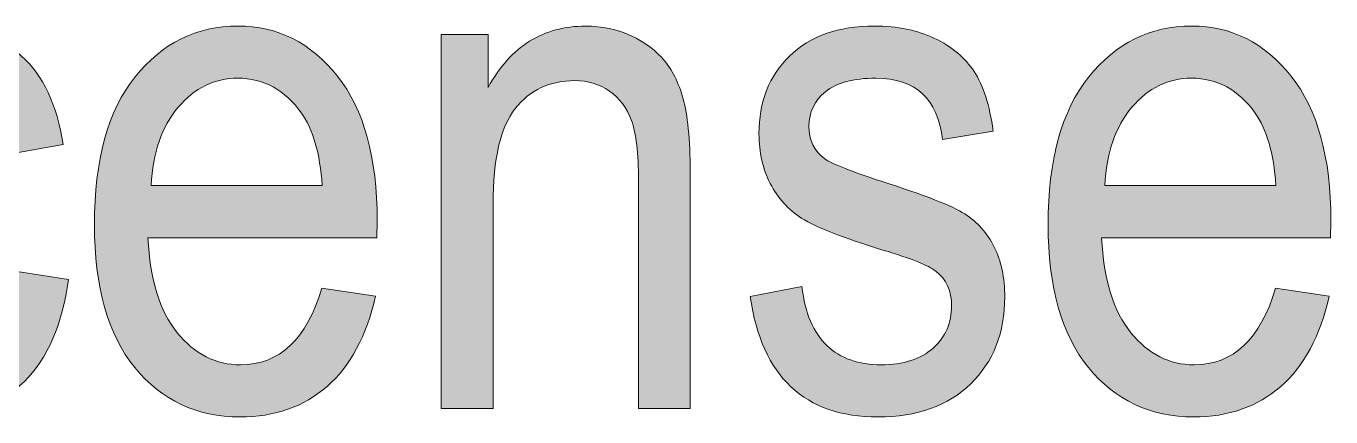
# Model space of a CAD drawing. Header units: inches. Extents: x 19 to 517, y 28 to 779.
# Drawn here: x 277.23 to 309.79, y 75.06 to 84.82 of the extents above; entities that cross this region are included whole.
import ezdxf

# ---------------------------------------------------------------- set-up
doc = ezdxf.new("R2010")
doc.units = ezdxf.units.IN
doc.header["$MEASUREMENT"] = 0
doc.layers.add('Layer 1', color=7, linetype='Continuous')

# ---------------------------------------------------------------- blocks, each defined once
blk = doc.blocks.new('block 583')
at = {"layer": 'Layer 1', "lineweight": 0}
blk.add_open_spline([(277.006, 78.694), (277.006, 78.694), (278.28, 78.492), (278.28, 78.492), (278.133, 77.379), (277.766, 76.529), (277.176, 75.943), (276.589, 75.357), (275.881, 75.064), (275.054, 75.064), (274.052, 75.064), (273.227, 75.476), (272.581, 76.299), (271.932, 77.122), (271.609, 78.34), (271.609, 79.951), (271.609, 81.574), (271.935, 82.791), (272.589, 83.604), (273.242, 84.414), (274.082, 84.82), (275.107, 84.82), (275.898, 84.82), (276.564, 84.574), (277.106, 84.082), (277.648, 83.59), (277.996, 82.852), (278.148, 81.867), (278.148, 81.867), (276.891, 81.639), (276.891, 81.639), (276.768, 82.269), (276.554, 82.739), (276.25, 83.052), (275.945, 83.363), (275.579, 83.52), (275.151, 83.52), (274.512, 83.52), (273.983, 83.236), (273.565, 82.672), (273.145, 82.105), (272.936, 81.208), (272.936, 79.978), (272.936, 78.706), (273.136, 77.786), (273.538, 77.218), (273.939, 76.649), (274.454, 76.365), (275.081, 76.365), (275.573, 76.365), (275.993, 76.555), (276.342, 76.932), (276.69, 77.311), (276.912, 77.897), (277.006, 78.694)], degree=3, knots=[0, 0, 0, 0, 1, 1, 1, 2, 2, 2, 3, 3, 3, 4, 4, 4, 5, 5, 5, 6, 6, 6, 7, 7, 7, 8, 8, 8, 9, 9, 9, 10, 10, 10, 11, 11, 11, 12, 12, 12, 13, 13, 13, 14, 14, 14, 15, 15, 15, 16, 16, 16, 17, 17, 17, 18, 18, 18, 18], dxfattribs=at)
blk = doc.blocks.new('block 584')
at = {"layer": 'Layer 1', "true_color": 0x231f20}
h = blk.add_hatch(color=250, dxfattribs=at)
h.dxf.hatch_style = 2
edge = h.paths.add_edge_path()
edge.add_spline(control_points=[(277.006, 78.694), (277.006, 78.694), (278.28, 78.492), (278.28, 78.492), (278.133, 77.379), (277.766, 76.529), (277.176, 75.943), (276.589, 75.357), (275.881, 75.064), (275.054, 75.064), (274.052, 75.064), (273.227, 75.476), (272.581, 76.299), (271.932, 77.122), (271.609, 78.34), (271.609, 79.951), (271.609, 81.574), (271.935, 82.791), (272.589, 83.604), (273.242, 84.414), (274.082, 84.82), (275.107, 84.82), (275.898, 84.82), (276.564, 84.574), (277.106, 84.082), (277.648, 83.59), (277.996, 82.852), (278.148, 81.867), (278.148, 81.867), (276.891, 81.639), (276.891, 81.639), (276.768, 82.269), (276.554, 82.739), (276.25, 83.052), (275.945, 83.363), (275.579, 83.52), (275.151, 83.52), (274.512, 83.52), (273.983, 83.236), (273.565, 82.672), (273.145, 82.105), (272.936, 81.208), (272.936, 79.978), (272.936, 78.706), (273.136, 77.786), (273.538, 77.218), (273.939, 76.649), (274.454, 76.365), (275.081, 76.365), (275.573, 76.365), (275.993, 76.555), (276.342, 76.932), (276.69, 77.311), (276.912, 77.897), (277.006, 78.694)], knot_values=[0, 0, 0, 0, 1, 1, 1, 2, 2, 2, 3, 3, 3, 4, 4, 4, 5, 5, 5, 6, 6, 6, 7, 7, 7, 8, 8, 8, 9, 9, 9, 10, 10, 10, 11, 11, 11, 12, 12, 12, 13, 13, 13, 14, 14, 14, 15, 15, 15, 16, 16, 16, 17, 17, 17, 18, 18, 18, 18], degree=3, periodic=1)
at = {"layer": 'Layer 1', "lineweight": 0}
blk.add_open_spline([(277.006, 78.694), (277.006, 78.694), (278.28, 78.492), (278.28, 78.492), (278.133, 77.379), (277.766, 76.529), (277.176, 75.943), (276.589, 75.357), (275.881, 75.064), (275.054, 75.064), (274.052, 75.064), (273.227, 75.476), (272.581, 76.299), (271.932, 77.122), (271.609, 78.34), (271.609, 79.951), (271.609, 81.574), (271.935, 82.791), (272.589, 83.604), (273.242, 84.414), (274.082, 84.82), (275.107, 84.82), (275.898, 84.82), (276.564, 84.574), (277.106, 84.082), (277.648, 83.59), (277.996, 82.852), (278.148, 81.867), (278.148, 81.867), (276.891, 81.639), (276.891, 81.639), (276.768, 82.269), (276.554, 82.739), (276.25, 83.052), (275.945, 83.363), (275.579, 83.52), (275.151, 83.52), (274.512, 83.52), (273.983, 83.236), (273.565, 82.672), (273.145, 82.105), (272.936, 81.208), (272.936, 79.978), (272.936, 78.706), (273.136, 77.786), (273.538, 77.218), (273.939, 76.649), (274.454, 76.365), (275.081, 76.365), (275.573, 76.365), (275.993, 76.555), (276.342, 76.932), (276.69, 77.311), (276.912, 77.897), (277.006, 78.694)], degree=3, knots=[0, 0, 0, 0, 1, 1, 1, 2, 2, 2, 3, 3, 3, 4, 4, 4, 5, 5, 5, 6, 6, 6, 7, 7, 7, 8, 8, 8, 9, 9, 9, 10, 10, 10, 11, 11, 11, 12, 12, 12, 13, 13, 13, 14, 14, 14, 15, 15, 15, 16, 16, 16, 17, 17, 17, 18, 18, 18, 18], dxfattribs=at)
blk = doc.blocks.new('block 585')
at = {"layer": 'Layer 1', "lineweight": 0}
blk.add_open_spline([(284.608, 78.281), (284.608, 78.281), (285.944, 78.079), (285.944, 78.079), (285.721, 77.083), (285.318, 76.331), (284.735, 75.824), (284.152, 75.317), (283.43, 75.064), (282.569, 75.064), (281.485, 75.064), (280.607, 75.476), (279.936, 76.299), (279.265, 77.122), (278.93, 78.311), (278.93, 79.863), (278.93, 81.475), (279.268, 82.703), (279.946, 83.551), (280.622, 84.396), (281.479, 84.82), (282.516, 84.82), (283.506, 84.82), (284.333, 84.404), (284.995, 83.572), (285.657, 82.74), (285.988, 81.536), (285.988, 79.96), (285.988, 79.96), (285.979, 79.538), (285.979, 79.538), (285.979, 79.538), (280.266, 79.538), (280.266, 79.538), (280.319, 78.489), (280.562, 77.698), (280.996, 77.165), (281.429, 76.632), (281.957, 76.365), (282.578, 76.365), (283.55, 76.365), (284.227, 77.004), (284.608, 78.281)], degree=3, knots=[0, 0, 0, 0, 1, 1, 1, 2, 2, 2, 3, 3, 3, 4, 4, 4, 5, 5, 5, 6, 6, 6, 7, 7, 7, 8, 8, 8, 9, 9, 9, 10, 10, 10, 11, 11, 11, 12, 12, 12, 13, 13, 13, 14, 14, 14, 14], dxfattribs=at)
blk = doc.blocks.new('block 586')
at = {"layer": 'Layer 1', "lineweight": 0}
blk.add_open_spline([(280.345, 80.839), (280.345, 80.839), (284.617, 80.839), (284.617, 80.839), (284.558, 81.647), (284.385, 82.251), (284.098, 82.649), (283.682, 83.229), (283.152, 83.52), (282.507, 83.52), (281.927, 83.52), (281.432, 83.277), (281.022, 82.795), (280.612, 82.311), (280.386, 81.659), (280.345, 80.839)], degree=3, knots=[0, 0, 0, 0, 1, 1, 1, 2, 2, 2, 3, 3, 3, 4, 4, 4, 5, 5, 5, 5], dxfattribs=at)
blk = doc.blocks.new('block 587')
at = {"layer": 'Layer 1', "true_color": 0x231f20}
h = blk.add_hatch(color=250, dxfattribs=at)
h.dxf.hatch_style = 2
edge = h.paths.add_edge_path()
edge.add_spline(control_points=[(284.608, 78.281), (284.608, 78.281), (285.944, 78.079), (285.944, 78.079), (285.721, 77.083), (285.318, 76.331), (284.735, 75.824), (284.152, 75.317), (283.43, 75.064), (282.569, 75.064), (281.485, 75.064), (280.607, 75.476), (279.936, 76.299), (279.265, 77.122), (278.93, 78.311), (278.93, 79.863), (278.93, 81.475), (279.268, 82.703), (279.946, 83.551), (280.622, 84.396), (281.479, 84.82), (282.516, 84.82), (283.506, 84.82), (284.333, 84.404), (284.995, 83.572), (285.657, 82.74), (285.988, 81.536), (285.988, 79.96), (285.988, 79.96), (285.979, 79.538), (285.979, 79.538), (285.979, 79.538), (280.266, 79.538), (280.266, 79.538), (280.319, 78.489), (280.562, 77.698), (280.996, 77.165), (281.429, 76.632), (281.957, 76.365), (282.578, 76.365), (283.55, 76.365), (284.227, 77.004), (284.608, 78.281)], knot_values=[0, 0, 0, 0, 1, 1, 1, 2, 2, 2, 3, 3, 3, 4, 4, 4, 5, 5, 5, 6, 6, 6, 7, 7, 7, 8, 8, 8, 9, 9, 9, 10, 10, 10, 11, 11, 11, 12, 12, 12, 13, 13, 13, 14, 14, 14, 14], degree=3, periodic=1)
edge = h.paths.add_edge_path()
edge.add_spline(control_points=[(280.345, 80.839), (280.345, 80.839), (284.617, 80.839), (284.617, 80.839), (284.558, 81.647), (284.385, 82.251), (284.098, 82.649), (283.682, 83.229), (283.152, 83.52), (282.507, 83.52), (281.927, 83.52), (281.432, 83.277), (281.022, 82.795), (280.612, 82.311), (280.386, 81.659), (280.345, 80.839)], knot_values=[0, 0, 0, 0, 1, 1, 1, 2, 2, 2, 3, 3, 3, 4, 4, 4, 5, 5, 5, 5], degree=3, periodic=1)
at = {"layer": 'Layer 1', "lineweight": 0}
for points, knots in [([(284.608, 78.281), (284.608, 78.281), (285.944, 78.079), (285.944, 78.079), (285.721, 77.083), (285.318, 76.331), (284.735, 75.824), (284.152, 75.317), (283.43, 75.064), (282.569, 75.064), (281.485, 75.064), (280.607, 75.476), (279.936, 76.299), (279.265, 77.122), (278.93, 78.311), (278.93, 79.863), (278.93, 81.475), (279.268, 82.703), (279.946, 83.551), (280.622, 84.396), (281.479, 84.82), (282.516, 84.82), (283.506, 84.82), (284.333, 84.404), (284.995, 83.572), (285.657, 82.74), (285.988, 81.536), (285.988, 79.96), (285.988, 79.96), (285.979, 79.538), (285.979, 79.538), (285.979, 79.538), (280.266, 79.538), (280.266, 79.538), (280.319, 78.489), (280.562, 77.698), (280.996, 77.165), (281.429, 76.632), (281.957, 76.365), (282.578, 76.365), (283.55, 76.365), (284.227, 77.004), (284.608, 78.281)], [0, 0, 0, 0, 1, 1, 1, 2, 2, 2, 3, 3, 3, 4, 4, 4, 5, 5, 5, 6, 6, 6, 7, 7, 7, 8, 8, 8, 9, 9, 9, 10, 10, 10, 11, 11, 11, 12, 12, 12, 13, 13, 13, 14, 14, 14, 14]), ([(280.345, 80.839), (280.345, 80.839), (284.617, 80.839), (284.617, 80.839), (284.558, 81.647), (284.385, 82.251), (284.098, 82.649), (283.682, 83.229), (283.152, 83.52), (282.507, 83.52), (281.927, 83.52), (281.432, 83.277), (281.022, 82.795), (280.612, 82.311), (280.386, 81.659), (280.345, 80.839)], [0, 0, 0, 0, 1, 1, 1, 2, 2, 2, 3, 3, 3, 4, 4, 4, 5, 5, 5, 5])]:
    blk.add_open_spline(points, degree=3, knots=knots, dxfattribs=at)
blk = doc.blocks.new('block 588')
at = {"layer": 'Layer 1', "lineweight": 0}
blk.add_open_spline([(287.588, 75.275), (287.588, 75.275), (287.588, 84.609), (287.588, 84.609), (287.588, 84.609), (288.756, 84.609), (288.756, 84.609), (288.756, 84.609), (288.756, 83.291), (288.756, 83.291), (289.037, 83.804), (289.381, 84.187), (289.788, 84.44), (290.194, 84.693), (290.66, 84.82), (291.187, 84.82), (291.596, 84.82), (291.975, 84.739), (292.323, 84.578), (292.671, 84.417), (292.952, 84.206), (293.166, 83.945), (293.379, 83.685), (293.538, 83.347), (293.643, 82.931), (293.749, 82.515), (293.801, 81.876), (293.801, 81.015), (293.801, 81.015), (293.801, 75.275), (293.801, 75.275), (293.801, 75.275), (292.509, 75.275), (292.509, 75.275), (292.509, 75.275), (292.509, 80.959), (292.509, 80.959), (292.509, 81.646), (292.451, 82.147), (292.334, 82.464), (292.216, 82.78), (292.033, 83.025), (291.784, 83.198), (291.535, 83.371), (291.247, 83.458), (290.919, 83.458), (290.298, 83.458), (289.802, 83.227), (289.433, 82.763), (289.064, 82.3), (288.88, 81.505), (288.88, 80.379), (288.88, 80.379), (288.88, 75.275), (288.88, 75.275), (288.88, 75.275), (287.588, 75.275), (287.588, 75.275)], degree=3, knots=[0, 0, 0, 0, 1, 1, 1, 2, 2, 2, 3, 3, 3, 4, 4, 4, 5, 5, 5, 6, 6, 6, 7, 7, 7, 8, 8, 8, 9, 9, 9, 10, 10, 10, 11, 11, 11, 12, 12, 12, 13, 13, 13, 14, 14, 14, 15, 15, 15, 16, 16, 16, 17, 17, 17, 18, 18, 18, 19, 19, 19, 19], dxfattribs=at)
blk = doc.blocks.new('block 589')
at = {"layer": 'Layer 1', "true_color": 0x231f20}
h = blk.add_hatch(color=250, dxfattribs=at)
h.dxf.hatch_style = 2
edge = h.paths.add_edge_path()
edge.add_spline(control_points=[(287.588, 75.275), (287.588, 75.275), (287.588, 84.609), (287.588, 84.609), (287.588, 84.609), (288.756, 84.609), (288.756, 84.609), (288.756, 84.609), (288.756, 83.291), (288.756, 83.291), (289.037, 83.804), (289.381, 84.187), (289.788, 84.44), (290.194, 84.693), (290.66, 84.82), (291.187, 84.82), (291.596, 84.82), (291.975, 84.739), (292.323, 84.578), (292.671, 84.417), (292.952, 84.206), (293.166, 83.945), (293.379, 83.685), (293.538, 83.347), (293.643, 82.931), (293.749, 82.515), (293.801, 81.876), (293.801, 81.015), (293.801, 81.015), (293.801, 75.275), (293.801, 75.275), (293.801, 75.275), (292.509, 75.275), (292.509, 75.275), (292.509, 75.275), (292.509, 80.959), (292.509, 80.959), (292.509, 81.646), (292.451, 82.147), (292.334, 82.464), (292.216, 82.78), (292.033, 83.025), (291.784, 83.198), (291.535, 83.371), (291.247, 83.458), (290.919, 83.458), (290.298, 83.458), (289.802, 83.227), (289.433, 82.763), (289.064, 82.3), (288.88, 81.505), (288.88, 80.379), (288.88, 80.379), (288.88, 75.275), (288.88, 75.275), (288.88, 75.275), (287.588, 75.275), (287.588, 75.275)], knot_values=[0, 0, 0, 0, 1, 1, 1, 2, 2, 2, 3, 3, 3, 4, 4, 4, 5, 5, 5, 6, 6, 6, 7, 7, 7, 8, 8, 8, 9, 9, 9, 10, 10, 10, 11, 11, 11, 12, 12, 12, 13, 13, 13, 14, 14, 14, 15, 15, 15, 16, 16, 16, 17, 17, 17, 18, 18, 18, 19, 19, 19, 19], degree=3, periodic=1)
at = {"layer": 'Layer 1', "lineweight": 0}
blk.add_open_spline([(287.588, 75.275), (287.588, 75.275), (287.588, 84.609), (287.588, 84.609), (287.588, 84.609), (288.756, 84.609), (288.756, 84.609), (288.756, 84.609), (288.756, 83.291), (288.756, 83.291), (289.037, 83.804), (289.381, 84.187), (289.788, 84.44), (290.194, 84.693), (290.66, 84.82), (291.187, 84.82), (291.596, 84.82), (291.975, 84.739), (292.323, 84.578), (292.671, 84.417), (292.952, 84.206), (293.166, 83.945), (293.379, 83.685), (293.538, 83.347), (293.643, 82.931), (293.749, 82.515), (293.801, 81.876), (293.801, 81.015), (293.801, 81.015), (293.801, 75.275), (293.801, 75.275), (293.801, 75.275), (292.509, 75.275), (292.509, 75.275), (292.509, 75.275), (292.509, 80.959), (292.509, 80.959), (292.509, 81.646), (292.451, 82.147), (292.334, 82.464), (292.216, 82.78), (292.033, 83.025), (291.784, 83.198), (291.535, 83.371), (291.247, 83.458), (290.919, 83.458), (290.298, 83.458), (289.802, 83.227), (289.433, 82.763), (289.064, 82.3), (288.88, 81.505), (288.88, 80.379), (288.88, 80.379), (288.88, 75.275), (288.88, 75.275), (288.88, 75.275), (287.588, 75.275), (287.588, 75.275)], degree=3, knots=[0, 0, 0, 0, 1, 1, 1, 2, 2, 2, 3, 3, 3, 4, 4, 4, 5, 5, 5, 6, 6, 6, 7, 7, 7, 8, 8, 8, 9, 9, 9, 10, 10, 10, 11, 11, 11, 12, 12, 12, 13, 13, 13, 14, 14, 14, 15, 15, 15, 16, 16, 16, 17, 17, 17, 18, 18, 18, 19, 19, 19, 19], dxfattribs=at)
blk = doc.blocks.new('block 590')
at = {"layer": 'Layer 1', "lineweight": 0}
blk.add_open_spline([(295.296, 78.07), (295.296, 78.07), (296.588, 78.316), (296.588, 78.316), (296.664, 77.657), (296.871, 77.167), (297.21, 76.847), (297.549, 76.525), (298, 76.365), (298.56, 76.365), (299.122, 76.365), (299.555, 76.504), (299.863, 76.783), (300.17, 77.061), (300.323, 77.414), (300.323, 77.842), (300.323, 78.211), (300.191, 78.498), (299.927, 78.703), (299.746, 78.844), (299.306, 79.02), (298.609, 79.23), (297.601, 79.541), (296.927, 79.805), (296.588, 80.021), (296.248, 80.238), (295.984, 80.528), (295.797, 80.892), (295.609, 81.255), (295.515, 81.668), (295.515, 82.131), (295.515, 82.928), (295.77, 83.575), (296.28, 84.073), (296.79, 84.571), (297.496, 84.82), (298.398, 84.82), (298.966, 84.82), (299.465, 84.718), (299.897, 84.513), (300.327, 84.308), (300.657, 84.032), (300.885, 83.687), (301.114, 83.341), (301.272, 82.846), (301.36, 82.201), (301.36, 82.201), (300.094, 81.99), (300.094, 81.99), (299.977, 83.01), (299.423, 83.52), (298.433, 83.52), (297.871, 83.52), (297.452, 83.407), (297.176, 83.183), (296.901, 82.958), (296.763, 82.671), (296.763, 82.32), (296.763, 81.976), (296.895, 81.705), (297.16, 81.506), (297.318, 81.39), (297.788, 81.203), (298.568, 80.946), (299.642, 80.605), (300.337, 80.334), (300.652, 80.131), (300.967, 79.929), (301.213, 79.653), (301.387, 79.304), (301.562, 78.954), (301.65, 78.539), (301.65, 78.058), (301.65, 77.166), (301.367, 76.443), (300.801, 75.892), (300.236, 75.34), (299.464, 75.064), (298.486, 75.064), (296.652, 75.064), (295.589, 76.066), (295.296, 78.07)], degree=3, knots=[0, 0, 0, 0, 1, 1, 1, 2, 2, 2, 3, 3, 3, 4, 4, 4, 5, 5, 5, 6, 6, 6, 7, 7, 7, 8, 8, 8, 9, 9, 9, 10, 10, 10, 11, 11, 11, 12, 12, 12, 13, 13, 13, 14, 14, 14, 15, 15, 15, 16, 16, 16, 17, 17, 17, 18, 18, 18, 19, 19, 19, 20, 20, 20, 21, 21, 21, 22, 22, 22, 23, 23, 23, 24, 24, 24, 25, 25, 25, 26, 26, 26, 27, 27, 27, 27], dxfattribs=at)
blk = doc.blocks.new('block 591')
at = {"layer": 'Layer 1', "true_color": 0x231f20}
h = blk.add_hatch(color=250, dxfattribs=at)
h.dxf.hatch_style = 2
edge = h.paths.add_edge_path()
edge.add_spline(control_points=[(295.296, 78.07), (295.296, 78.07), (296.588, 78.316), (296.588, 78.316), (296.664, 77.657), (296.871, 77.167), (297.21, 76.847), (297.549, 76.525), (298, 76.365), (298.56, 76.365), (299.122, 76.365), (299.555, 76.504), (299.863, 76.783), (300.17, 77.061), (300.323, 77.414), (300.323, 77.842), (300.323, 78.211), (300.191, 78.498), (299.927, 78.703), (299.746, 78.844), (299.306, 79.02), (298.609, 79.23), (297.601, 79.541), (296.927, 79.805), (296.588, 80.021), (296.248, 80.238), (295.984, 80.528), (295.797, 80.892), (295.609, 81.255), (295.515, 81.668), (295.515, 82.131), (295.515, 82.928), (295.77, 83.575), (296.28, 84.073), (296.79, 84.571), (297.496, 84.82), (298.398, 84.82), (298.966, 84.82), (299.465, 84.718), (299.897, 84.513), (300.327, 84.308), (300.657, 84.032), (300.885, 83.687), (301.114, 83.341), (301.272, 82.846), (301.36, 82.201), (301.36, 82.201), (300.094, 81.99), (300.094, 81.99), (299.977, 83.01), (299.423, 83.52), (298.433, 83.52), (297.871, 83.52), (297.452, 83.407), (297.176, 83.183), (296.901, 82.958), (296.763, 82.671), (296.763, 82.32), (296.763, 81.976), (296.895, 81.705), (297.16, 81.506), (297.318, 81.39), (297.788, 81.203), (298.568, 80.946), (299.642, 80.605), (300.337, 80.334), (300.652, 80.131), (300.967, 79.929), (301.213, 79.653), (301.387, 79.304), (301.562, 78.954), (301.65, 78.539), (301.65, 78.058), (301.65, 77.166), (301.367, 76.443), (300.801, 75.892), (300.236, 75.34), (299.464, 75.064), (298.486, 75.064), (296.652, 75.064), (295.589, 76.066), (295.296, 78.07)], knot_values=[0, 0, 0, 0, 1, 1, 1, 2, 2, 2, 3, 3, 3, 4, 4, 4, 5, 5, 5, 6, 6, 6, 7, 7, 7, 8, 8, 8, 9, 9, 9, 10, 10, 10, 11, 11, 11, 12, 12, 12, 13, 13, 13, 14, 14, 14, 15, 15, 15, 16, 16, 16, 17, 17, 17, 18, 18, 18, 19, 19, 19, 20, 20, 20, 21, 21, 21, 22, 22, 22, 23, 23, 23, 24, 24, 24, 25, 25, 25, 26, 26, 26, 27, 27, 27, 27], degree=3, periodic=1)
at = {"layer": 'Layer 1', "lineweight": 0}
blk.add_open_spline([(295.296, 78.07), (295.296, 78.07), (296.588, 78.316), (296.588, 78.316), (296.664, 77.657), (296.871, 77.167), (297.21, 76.847), (297.549, 76.525), (298, 76.365), (298.56, 76.365), (299.122, 76.365), (299.555, 76.504), (299.863, 76.783), (300.17, 77.061), (300.323, 77.414), (300.323, 77.842), (300.323, 78.211), (300.191, 78.498), (299.927, 78.703), (299.746, 78.844), (299.306, 79.02), (298.609, 79.23), (297.601, 79.541), (296.927, 79.805), (296.588, 80.021), (296.248, 80.238), (295.984, 80.528), (295.797, 80.892), (295.609, 81.255), (295.515, 81.668), (295.515, 82.131), (295.515, 82.928), (295.77, 83.575), (296.28, 84.073), (296.79, 84.571), (297.496, 84.82), (298.398, 84.82), (298.966, 84.82), (299.465, 84.718), (299.897, 84.513), (300.327, 84.308), (300.657, 84.032), (300.885, 83.687), (301.114, 83.341), (301.272, 82.846), (301.36, 82.201), (301.36, 82.201), (300.094, 81.99), (300.094, 81.99), (299.977, 83.01), (299.423, 83.52), (298.433, 83.52), (297.871, 83.52), (297.452, 83.407), (297.176, 83.183), (296.901, 82.958), (296.763, 82.671), (296.763, 82.32), (296.763, 81.976), (296.895, 81.705), (297.16, 81.506), (297.318, 81.39), (297.788, 81.203), (298.568, 80.946), (299.642, 80.605), (300.337, 80.334), (300.652, 80.131), (300.967, 79.929), (301.213, 79.653), (301.387, 79.304), (301.562, 78.954), (301.65, 78.539), (301.65, 78.058), (301.65, 77.166), (301.367, 76.443), (300.801, 75.892), (300.236, 75.34), (299.464, 75.064), (298.486, 75.064), (296.652, 75.064), (295.589, 76.066), (295.296, 78.07)], degree=3, knots=[0, 0, 0, 0, 1, 1, 1, 2, 2, 2, 3, 3, 3, 4, 4, 4, 5, 5, 5, 6, 6, 6, 7, 7, 7, 8, 8, 8, 9, 9, 9, 10, 10, 10, 11, 11, 11, 12, 12, 12, 13, 13, 13, 14, 14, 14, 15, 15, 15, 16, 16, 16, 17, 17, 17, 18, 18, 18, 19, 19, 19, 20, 20, 20, 21, 21, 21, 22, 22, 22, 23, 23, 23, 24, 24, 24, 25, 25, 25, 26, 26, 26, 27, 27, 27, 27], dxfattribs=at)
blk = doc.blocks.new('block 592')
at = {"layer": 'Layer 1', "lineweight": 0}
blk.add_open_spline([(308.409, 78.281), (308.409, 78.281), (309.745, 78.079), (309.745, 78.079), (309.522, 77.083), (309.119, 76.331), (308.536, 75.824), (307.953, 75.317), (307.231, 75.064), (306.37, 75.064), (305.286, 75.064), (304.408, 75.476), (303.737, 76.299), (303.066, 77.122), (302.731, 78.311), (302.731, 79.863), (302.731, 81.475), (303.069, 82.703), (303.747, 83.551), (304.423, 84.396), (305.28, 84.82), (306.317, 84.82), (307.307, 84.82), (308.133, 84.404), (308.796, 83.572), (309.458, 82.74), (309.789, 81.536), (309.789, 79.96), (309.789, 79.96), (309.78, 79.538), (309.78, 79.538), (309.78, 79.538), (304.067, 79.538), (304.067, 79.538), (304.12, 78.489), (304.363, 77.698), (304.797, 77.165), (305.23, 76.632), (305.757, 76.365), (306.379, 76.365), (307.351, 76.365), (308.028, 77.004), (308.409, 78.281)], degree=3, knots=[0, 0, 0, 0, 1, 1, 1, 2, 2, 2, 3, 3, 3, 4, 4, 4, 5, 5, 5, 6, 6, 6, 7, 7, 7, 8, 8, 8, 9, 9, 9, 10, 10, 10, 11, 11, 11, 12, 12, 12, 13, 13, 13, 14, 14, 14, 14], dxfattribs=at)
blk = doc.blocks.new('block 593')
at = {"layer": 'Layer 1', "lineweight": 0}
blk.add_open_spline([(304.146, 80.839), (304.146, 80.839), (308.418, 80.839), (308.418, 80.839), (308.359, 81.647), (308.186, 82.251), (307.899, 82.649), (307.483, 83.229), (306.953, 83.52), (306.308, 83.52), (305.728, 83.52), (305.233, 83.277), (304.823, 82.795), (304.413, 82.311), (304.187, 81.659), (304.146, 80.839)], degree=3, knots=[0, 0, 0, 0, 1, 1, 1, 2, 2, 2, 3, 3, 3, 4, 4, 4, 5, 5, 5, 5], dxfattribs=at)
blk = doc.blocks.new('block 594')
at = {"layer": 'Layer 1', "true_color": 0x231f20}
h = blk.add_hatch(color=250, dxfattribs=at)
h.dxf.hatch_style = 2
edge = h.paths.add_edge_path()
edge.add_spline(control_points=[(308.409, 78.281), (308.409, 78.281), (309.745, 78.079), (309.745, 78.079), (309.522, 77.083), (309.119, 76.331), (308.536, 75.824), (307.953, 75.317), (307.231, 75.064), (306.37, 75.064), (305.286, 75.064), (304.408, 75.476), (303.737, 76.299), (303.066, 77.122), (302.731, 78.311), (302.731, 79.863), (302.731, 81.475), (303.069, 82.703), (303.747, 83.551), (304.423, 84.396), (305.28, 84.82), (306.317, 84.82), (307.307, 84.82), (308.133, 84.404), (308.796, 83.572), (309.458, 82.74), (309.789, 81.536), (309.789, 79.96), (309.789, 79.96), (309.78, 79.538), (309.78, 79.538), (309.78, 79.538), (304.067, 79.538), (304.067, 79.538), (304.12, 78.489), (304.363, 77.698), (304.797, 77.165), (305.23, 76.632), (305.757, 76.365), (306.379, 76.365), (307.351, 76.365), (308.028, 77.004), (308.409, 78.281)], knot_values=[0, 0, 0, 0, 1, 1, 1, 2, 2, 2, 3, 3, 3, 4, 4, 4, 5, 5, 5, 6, 6, 6, 7, 7, 7, 8, 8, 8, 9, 9, 9, 10, 10, 10, 11, 11, 11, 12, 12, 12, 13, 13, 13, 14, 14, 14, 14], degree=3, periodic=1)
edge = h.paths.add_edge_path()
edge.add_spline(control_points=[(304.146, 80.839), (304.146, 80.839), (308.418, 80.839), (308.418, 80.839), (308.359, 81.647), (308.186, 82.251), (307.899, 82.649), (307.483, 83.229), (306.953, 83.52), (306.308, 83.52), (305.728, 83.52), (305.233, 83.277), (304.823, 82.795), (304.413, 82.311), (304.187, 81.659), (304.146, 80.839)], knot_values=[0, 0, 0, 0, 1, 1, 1, 2, 2, 2, 3, 3, 3, 4, 4, 4, 5, 5, 5, 5], degree=3, periodic=1)
at = {"layer": 'Layer 1', "lineweight": 0}
for points, knots in [([(308.409, 78.281), (308.409, 78.281), (309.745, 78.079), (309.745, 78.079), (309.522, 77.083), (309.119, 76.331), (308.536, 75.824), (307.953, 75.317), (307.231, 75.064), (306.37, 75.064), (305.286, 75.064), (304.408, 75.476), (303.737, 76.299), (303.066, 77.122), (302.731, 78.311), (302.731, 79.863), (302.731, 81.475), (303.069, 82.703), (303.747, 83.551), (304.423, 84.396), (305.28, 84.82), (306.317, 84.82), (307.307, 84.82), (308.133, 84.404), (308.796, 83.572), (309.458, 82.74), (309.789, 81.536), (309.789, 79.96), (309.789, 79.96), (309.78, 79.538), (309.78, 79.538), (309.78, 79.538), (304.067, 79.538), (304.067, 79.538), (304.12, 78.489), (304.363, 77.698), (304.797, 77.165), (305.23, 76.632), (305.757, 76.365), (306.379, 76.365), (307.351, 76.365), (308.028, 77.004), (308.409, 78.281)], [0, 0, 0, 0, 1, 1, 1, 2, 2, 2, 3, 3, 3, 4, 4, 4, 5, 5, 5, 6, 6, 6, 7, 7, 7, 8, 8, 8, 9, 9, 9, 10, 10, 10, 11, 11, 11, 12, 12, 12, 13, 13, 13, 14, 14, 14, 14]), ([(304.146, 80.839), (304.146, 80.839), (308.418, 80.839), (308.418, 80.839), (308.359, 81.647), (308.186, 82.251), (307.899, 82.649), (307.483, 83.229), (306.953, 83.52), (306.308, 83.52), (305.728, 83.52), (305.233, 83.277), (304.823, 82.795), (304.413, 82.311), (304.187, 81.659), (304.146, 80.839)], [0, 0, 0, 0, 1, 1, 1, 2, 2, 2, 3, 3, 3, 4, 4, 4, 5, 5, 5, 5])]:
    blk.add_open_spline(points, degree=3, knots=knots, dxfattribs=at)

msp = doc.modelspace()

# ---------------------------------------------------------------- block references
at = {"layer": 'Layer 1'}
for name in ['block 583', 'block 584', 'block 585', 'block 587', 'block 588', 'block 589', 'block 590', 'block 591', 'block 592', 'block 594', 'block 586', 'block 593']:
    msp.add_blockref(name, (0, 0), dxfattribs=at)

doc.saveas('drawing.dxf')
